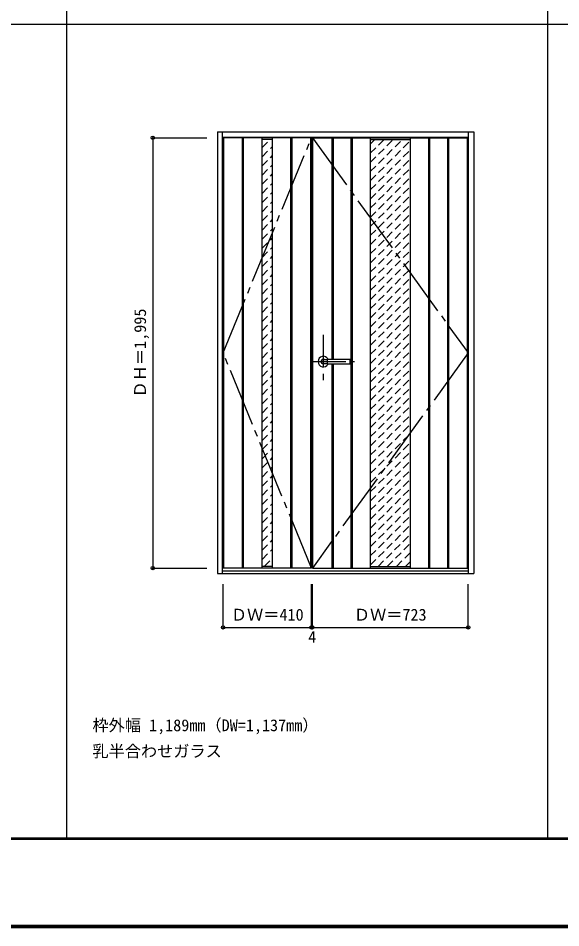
# Model space of a CAD drawing. Units: millimetres, scale not verified. Extents: x -6000 to 5700, y -4307 to 4175.
# Drawn here: x -3483 to -966, y -4205 to 12 of the extents above; entities that cross this region are included whole.
import ezdxf
from ezdxf.enums import TextEntityAlignment as Align

# ---------------------------------------------------------------- set-up
doc = ezdxf.new("R2010")
doc.units = ezdxf.units.MM
doc.header["$LTSCALE"] = 30
doc.header["$PDMODE"] = 32
doc.header["$PDSIZE"] = 15
for name, pattern in [('CHAIN1', [8, 5, -1, 1, -1]), ('CHAIN2', [12, 9, -1, 1, -1]), ('DASHED1', [1.8, 1.2, -0.6])]:
    doc.linetypes.add(name, pattern=pattern)
for name, color, linetype in [('0-1_通り芯', 4, 'CHAIN1'), ('0-2_扉', 3, 'Continuous'), ('0-3_仕上げ', 7, 'Continuous'), ('0-4_枠', 3, 'Continuous'), ('0-5_レバー', 3, 'Continuous'), ('0-7_', 7, 'CHAIN2'), ('0-A_文字', 7, 'Continuous'), ('0-B_寸法', 7, 'Continuous'), ('0-C_ハッチ', 4, 'DASHED1'), ('F-1_枠', 6, 'Continuous')]:
    doc.layers.add(name, color=color, linetype=linetype)
doc.styles.add('ＭＳ ゴシック', font='')
doc.styles.get('ＭＳ ゴシック').set_extended_font_data('MS Gothic')

msp = doc.modelspace()

# ---------------------------------------------------------------- linework, layer by layer
at = {"layer": '0-1_通り芯'}
for p, q in [((-2067.4, -1456), (-2067.4, -1666)), ((-2112.4, -1580), (-1922.4, -1580))]:
    msp.add_line(p, q, dxfattribs=at)
at = {"layer": '0-2_扉'}
for p, q in [((-2532.4, -2537.5), (-2532.4, -542.5)), ((-2122.4, -542.5), (-2532.4, -542.5)), ((-2122.4, -2537.5), (-2122.4, -542.5)), ((-2118.4, -2537.5), (-2118.4, -542.5)), ((-2118.4, -542.5), (-1395.4, -542.5)), ((-1395.4, -2537.5), (-1395.4, -542.5)), ((-2122.4, -2537.5), (-2532.4, -2537.5)), ((-2118.4, -2537.5), (-1395.4, -2537.5))]:
    msp.add_line(p, q, dxfattribs=at)
at = {"layer": '0-3_仕上げ', "color": 3}
for p, q in [((-2529.4, -2537.5), (-2529.4, -542.5)), ((-2442.4, -2537.5), (-2442.4, -542.5)), ((-2437.4, -2537.5), (-2437.4, -542.5)), ((-2217.4, -2537.5), (-2217.4, -542.5)), ((-2212.4, -2537.5), (-2212.4, -542.5)), ((-2125.4, -2537.5), (-2125.4, -542.5)), ((-2115.4, -2537.5), (-2115.4, -542.5)), ((-2027.4, -542.5), (-2027.4, -1568.5)), ((-2022.4, -542.5), (-2022.4, -1568.5)), ((-1939.4, -542.5), (-1939.4, -2537.5)), ((-1934.4, -542.5), (-1934.4, -2537.5)), ((-1579.4, -542.5), (-1579.4, -2537.5)), ((-1574.4, -542.5), (-1574.4, -2537.5)), ((-1491.4, -542.5), (-1491.4, -2537.5)), ((-1486.4, -542.5), (-1486.4, -2537.5)), ((-1398.4, -2537.5), (-1398.4, -542.5)), ((-2027.4, -1591.5), (-2027.4, -2537.5)), ((-2022.4, -1591.5), (-2022.4, -2537.5))]:
    msp.add_line(p, q, dxfattribs=at)
at = {"layer": '0-3_仕上げ'}
for p, q in [((-2351.4, -2537.5), (-2351.4, -542.5)), ((-2303.4, -2537.5), (-2303.4, -542.5)), ((-1849.4, -542.5), (-1849.4, -2537.5)), ((-1664.4, -542.5), (-1664.4, -2537.5)), ((-2303.4, -550.5), (-2351.4, -550.5)), ((-1849.4, -550.5), (-1664.4, -550.5)), ((-2303.4, -2529.5), (-2351.4, -2529.5)), ((-1849.4, -2529.5), (-1664.4, -2529.5))]:
    msp.add_line(p, q, dxfattribs=at)
at = {"layer": '0-4_枠'}
for p, q in [((-2558.4, -515.5), (-2558.4, -2562.5)), ((-2558.4, -515.5), (-1369.4, -515.5)), ((-2534.4, -2562.5), (-2534.4, -515.5)), ((-2534.4, -539.5), (-1393.4, -539.5)), ((-1393.4, -2562.5), (-1393.4, -515.5)), ((-1369.4, -515.5), (-1369.4, -2562.5)), ((-2558.4, -2562.5), (-1369.4, -2562.5)), ((-2534.4, -2550.5), (-1393.4, -2550.5))]:
    msp.add_line(p, q, dxfattribs=at)
at = {"layer": '0-5_レバー'}
for p, q in [((-2067.4, -1570.5), (-2048.4, -1570.5)), ((-2067.4, -1589.5), (-2048.4, -1589.5)), ((-2048.4, -1569.5), (-2047.4, -1568.5)), ((-2048.4, -1590.5), (-2048.4, -1569.5)), ((-2048.4, -1590.5), (-2047.4, -1591.5)), ((-2047.4, -1568.5), (-1943.4, -1568.5)), ((-1943.4, -1591.5), (-2047.4, -1591.5)), ((-1942.4, -1569.5), (-1943.4, -1568.5)), ((-1942.4, -1590.5), (-1943.4, -1591.5)), ((-1942.4, -1590.5), (-1942.4, -1569.5))]:
    msp.add_line(p, q, dxfattribs=at)
at = {"layer": '0-5_レバー', "color": 4}
for p, q in [((-2047.4, -1591.5), (-2047.4, -1568.5)), ((-1943.4, -1568.5), (-1943.4, -1591.5))]:
    msp.add_line(p, q, dxfattribs=at)
for radius, start, end in [(24.55, 27.93255, 332.06745), (11, 59.72736, 300.27264)]:
    msp.add_arc((-2067.4, -1580), radius, start, end, dxfattribs=at)
at = {"layer": '0-5_レバー'}
msp.add_arc((-2067.4, -1580), 9.5, 90, 270, dxfattribs=at)
at = {"layer": '0-7_'}
for points in [[(-2122.4, -2537.5), (-2532.4, -1540), (-2122.4, -542.5)], [(-2118.4, -542.5), (-1395.4, -1540), (-2118.4, -2537.5)]]:
    msp.add_lwpolyline(points, dxfattribs=at)
at = {"layer": '0-B_寸法', "color": 4}
for p, q in [((-2858.4, -542.5), (-2858.4, -2537.5)), ((-2858.4, -542.5), (-2608.4, -542.5)), ((-2858.4, -2537.5), (-2608.4, -2537.5)), ((-2532.4, -2812.5), (-2532.4, -2612.5)), ((-2122.4, -2812.5), (-2122.4, -2612.5)), ((-1395.4, -2812.5), (-1395.4, -2612.5)), ((-2118.4, -2812.5), (-1395.4, -2812.5))]:
    msp.add_line(p, q, dxfattribs=at)
msp.add_lwpolyline([(-2532.4, -2812.5), (-2122.4, -2812.5), (-2118.4, -2812.5), (-2118.4, -2612.5)], dxfattribs=at)
at = {"layer": '0-B_寸法'}
for p in [(-2858.4, -542.5), (-2858.4, -2537.5), (-2532.4, -2812.5), (-2122.4, -2812.5), (-2118.4, -2812.5), (-1395.4, -2812.5)]:
    msp.add_point(p, dxfattribs=at)
at = {"layer": '0-C_ハッチ'}
for p, q in [((-2351.4, -588.19), (-2313.71, -550.5)), ((-2351.4, -630.62), (-2303.4, -582.62)), ((-1849.4, -699.12), (-1700.78, -550.5)), ((-1849.4, -656.69), (-1743.21, -550.5)), ((-1849.4, -614.27), (-1785.63, -550.5)), ((-1849.4, -571.84), (-1828.06, -550.5)), ((-1849.4, -741.55), (-1664.4, -556.55)), ((-2351.4, -673.05), (-2303.4, -625.05)), ((-1849.4, -783.97), (-1664.4, -598.97)), ((-2351.4, -715.47), (-2303.4, -667.47)), ((-1849.4, -826.4), (-1664.4, -641.4)), ((-2351.4, -757.9), (-2303.4, -709.9)), ((-1849.4, -868.82), (-1664.4, -683.82)), ((-2351.4, -800.32), (-2303.4, -752.32)), ((-1849.4, -911.25), (-1664.4, -726.25)), ((-2351.4, -842.75), (-2303.4, -794.75)), ((-1849.4, -953.68), (-1664.4, -768.68)), ((-2351.4, -885.18), (-2303.4, -837.18)), ((-1849.4, -996.1), (-1664.4, -811.1)), ((-2351.4, -927.6), (-2303.4, -879.6)), ((-1849.4, -1038.53), (-1664.4, -853.53)), ((-2351.4, -970.03), (-2303.4, -922.03)), ((-1849.4, -1080.96), (-1664.4, -895.96)), ((-2351.4, -1012.46), (-2303.4, -964.46)), ((-1849.4, -1123.38), (-1664.4, -938.38)), ((-2351.4, -1054.88), (-2303.4, -1006.88)), ((-1849.4, -1165.81), (-1664.4, -980.81)), ((-2351.4, -1097.31), (-2303.4, -1049.31)), ((-1849.4, -1208.24), (-1664.4, -1023.24)), ((-2351.4, -1139.74), (-2303.4, -1091.74)), ((-1849.4, -1250.66), (-1664.4, -1065.66)), ((-2351.4, -1182.16), (-2303.4, -1134.16)), ((-1849.4, -1293.09), (-1664.4, -1108.09)), ((-2351.4, -1224.59), (-2303.4, -1176.59)), ((-1849.4, -1335.52), (-1664.4, -1150.52)), ((-2351.4, -1267.02), (-2303.4, -1219.02)), ((-1849.4, -1377.94), (-1664.4, -1192.94)), ((-2351.4, -1309.44), (-2303.4, -1261.44)), ((-1849.4, -1420.37), (-1664.4, -1235.37)), ((-2351.4, -1351.87), (-2303.4, -1303.87)), ((-1849.4, -1462.79), (-1664.4, -1277.79)), ((-2351.4, -1394.29), (-2303.4, -1346.29)), ((-1849.4, -1505.22), (-1664.4, -1320.22)), ((-2351.4, -1436.72), (-2303.4, -1388.72)), ((-1849.4, -1547.65), (-1664.4, -1362.65)), ((-2351.4, -1479.15), (-2303.4, -1431.15)), ((-1849.4, -1590.07), (-1664.4, -1405.07)), ((-2351.4, -1521.57), (-2303.4, -1473.57)), ((-1849.4, -1632.5), (-1664.4, -1447.5)), ((-2351.4, -1564), (-2303.4, -1516)), ((-1849.4, -1674.93), (-1664.4, -1489.93)), ((-2351.4, -1606.43), (-2303.4, -1558.43)), ((-1849.4, -1717.35), (-1664.4, -1532.35)), ((-2351.4, -1648.85), (-2303.4, -1600.85)), ((-1849.4, -1759.78), (-1664.4, -1574.78)), ((-2351.4, -1691.28), (-2303.4, -1643.28)), ((-1849.4, -1802.21), (-1664.4, -1617.21)), ((-2351.4, -1733.71), (-2303.4, -1685.71)), ((-1849.4, -1844.63), (-1664.4, -1659.63)), ((-2351.4, -1776.13), (-2303.4, -1728.13)), ((-1849.4, -1887.06), (-1664.4, -1702.06)), ((-2351.4, -1818.56), (-2303.4, -1770.56)), ((-1849.4, -1929.48), (-1664.4, -1744.48)), ((-2351.4, -1860.98), (-2303.4, -1812.98)), ((-1849.4, -1971.91), (-1664.4, -1786.91)), ((-2351.4, -1903.41), (-2303.4, -1855.41)), ((-1849.4, -2014.34), (-1664.4, -1829.34)), ((-1849.4, -2056.76), (-1664.4, -1871.76)), ((-2351.4, -1945.84), (-2303.4, -1897.84)), ((-1849.4, -2099.19), (-1664.4, -1914.19)), ((-2351.4, -1988.26), (-2303.4, -1940.26)), ((-1849.4, -2141.62), (-1664.4, -1956.62)), ((-2351.4, -2030.69), (-2303.4, -1982.69)), ((-1849.4, -2184.04), (-1664.4, -1999.04)), ((-2351.4, -2073.12), (-2303.4, -2025.12)), ((-1849.4, -2226.47), (-1664.4, -2041.47)), ((-2351.4, -2115.54), (-2303.4, -2067.54)), ((-1849.4, -2268.9), (-1664.4, -2083.9)), ((-2351.4, -2157.97), (-2303.4, -2109.97)), ((-1849.4, -2311.32), (-1664.4, -2126.32)), ((-2351.4, -2200.4), (-2303.4, -2152.4)), ((-1849.4, -2353.75), (-1664.4, -2168.75)), ((-2351.4, -2242.82), (-2303.4, -2194.82)), ((-1849.4, -2396.18), (-1664.4, -2211.18)), ((-2351.4, -2285.25), (-2303.4, -2237.25)), ((-1849.4, -2438.6), (-1664.4, -2253.6)), ((-2351.4, -2327.68), (-2303.4, -2279.68)), ((-1849.4, -2481.03), (-1664.4, -2296.03)), ((-2351.4, -2370.1), (-2303.4, -2322.1)), ((-1849.4, -2523.45), (-1664.4, -2338.45)), ((-2351.4, -2412.53), (-2303.4, -2364.53)), ((-1813.02, -2529.5), (-1664.4, -2380.88)), ((-2351.4, -2454.95), (-2303.4, -2406.95)), ((-1770.59, -2529.5), (-1664.4, -2423.31)), ((-2351.4, -2497.38), (-2303.4, -2449.38)), ((-1728.17, -2529.5), (-1664.4, -2465.73)), ((-2341.09, -2529.5), (-2303.4, -2491.81)), ((-1685.74, -2529.5), (-1664.4, -2508.16))]:
    msp.add_line(p, q, dxfattribs=at)
at = {"layer": 'F-1_枠'}
for p, q in [((-3258.4, 4175), (-3258.4, -3790)), ((-1026.8, 4175), (-1026.8, -3790)), ((-6000, -15.5), (5700, -15.5)), ((5700, -3790), (-6000, -3790)), ((5700, -3795), (-6000, -3795)), ((5700, -4195), (-6000, -4195)), ((5700, -4200), (-6000, -4200)), ((5700, -4205), (-6000, -4205))]:
    msp.add_line(p, q, dxfattribs=at)

# ---------------------------------------------------------------- texts
at = {"layer": '0-A_文字', "style": 'ＭＳ ゴシック'}
for s, p in [('枠外幅 1,189mm（DW=1,137mm）', (-3138.4, -3310)), ('乳半合わせガラス', (-3138.4, -3430))]:
    msp.add_text(s, height=54.99, dxfattribs=at).set_placement(p, align=Align.BOTTOM_LEFT)
at = {"layer": '0-B_寸法', "style": 'ＭＳ ゴシック'}
msp.add_text('ＤＨ＝1,995', height=54.99, rotation=90, dxfattribs=at).set_placement((-2873.4, -1746.25), align=Align.BOTTOM_LEFT)
for s, p in [('ＤＷ＝410', (-2496.15, -2797.5)), ('ＤＷ＝723', (-1925.65, -2797.5)), ('4', (-2137.15, -2899.89))]:
    msp.add_text(s, height=54.99, dxfattribs=at).set_placement(p, align=Align.BOTTOM_LEFT)

doc.saveas('drawing.dxf')
